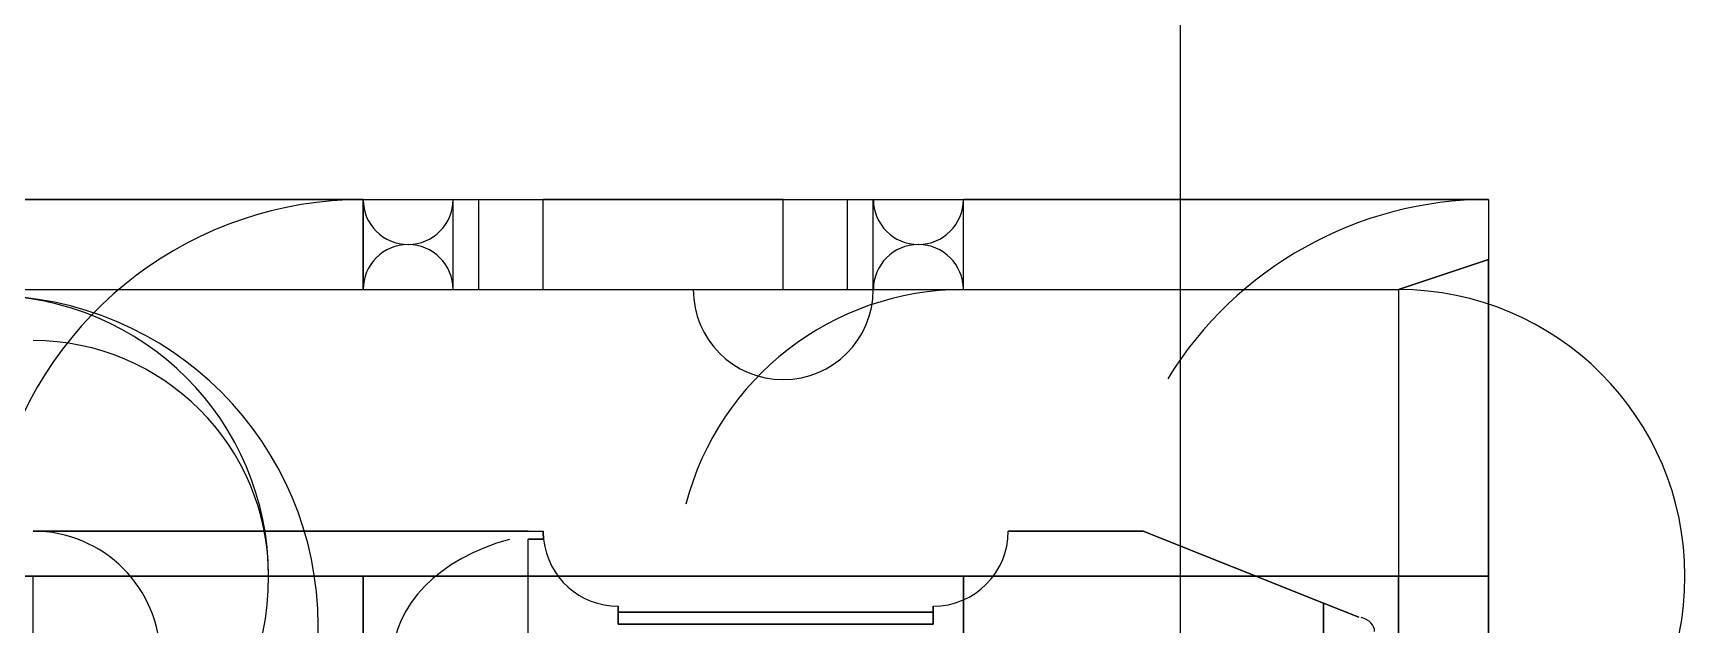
# Model space of a CAD drawing. Header units: millimetres. Extents: x 8.2 to 62.6, y 389.2 to 443.4.
# Drawn here: x 56.49 to 61.99, y 429.34 to 431.31 of the extents above; entities that cross this region are included whole.
import ezdxf

# ---------------------------------------------------------------- set-up
doc = ezdxf.new("R2010")
doc.units = ezdxf.units.MM
doc.layers.add('Feature', color=7, linetype='CONTINUOUS')

msp = doc.modelspace()

# ---------------------------------------------------------------- linework, layer by layer
at = {"layer": 'Feature'}
for p, q in [((60.3111, 406.685, -62.0183), (60.3111, 438.385, -62.0183)), ((60.3111, 406.685, -60.4183), (60.3111, 438.385, -60.4183)), ((60.3111, 406.685, -62.0183), (60.3111, 438.385, -62.0183)), ((60.3111, 406.685, -60.4183), (60.3111, 438.385, -60.4183)), ((54.8347, 430.755, -58.5283), (61.3368, 430.755, -58.5283)), ((54.8347, 430.755, -58.5283), (61.3368, 430.755, -58.5283)), ((57.5865, 430.755, -59.1783), (55.9868, 430.755, -59.1783)), ((57.5865, 430.755, -59.1783), (55.9868, 430.755, -59.1783)), ((57.5865, 430.755, -59.0833), (57.5865, 430.755, -59.1783)), ((57.5865, 430.755, -59.1783), (57.5865, 430.455, -59.1783)), ((57.5865, 430.755, -59.1783), (57.5865, 430.455, -59.1783)), ((57.5865, 430.755, -59.0833), (57.5865, 430.755, -59.1783)), ((57.5866, 430.455, -59.0833), (57.5866, 430.755, -59.0833)), ((57.5866, 430.455, -59.0833), (57.5866, 430.755, -59.0833)), ((57.8868, 430.755, -61.1333), (57.8868, 430.755, -61.0496)), ((57.8868, 430.755, -60.4171), (57.8868, 430.755, -59.0833)), ((57.8868, 430.455, -59.0833), (57.8868, 430.755, -59.0833)), ((57.8868, 430.455, -59.0833), (57.8868, 430.755, -59.0833)), ((57.8868, 430.755, -60.4171), (57.8868, 430.755, -59.0833)), ((57.8868, 430.455, -60.4171), (57.8868, 430.755, -60.4171)), ((57.8868, 430.455, -60.4171), (57.8868, 430.755, -60.4171)), ((57.8868, 430.455, -61.0496), (57.8868, 430.755, -61.0496)), ((57.8868, 430.755, -61.1333), (57.8868, 430.755, -61.0496)), ((57.8868, 430.455, -61.1333), (57.8868, 430.755, -61.1333)), ((57.8868, 430.455, -61.0496), (57.8868, 430.755, -61.0496)), ((57.8868, 430.455, -61.1333), (57.8868, 430.755, -61.1333)), ((57.9725, 430.455, -60.5526), (57.9725, 430.755, -60.5526)), ((57.9725, 430.455, -60.5526), (57.9725, 430.755, -60.5526)), ((57.9725, 430.455, -60.914), (57.9725, 430.755, -60.914)), ((57.9725, 430.455, -60.914), (57.9725, 430.755, -60.914)), ((58.9868, 430.755, -61.4333), (58.1868, 430.755, -61.4333)), ((58.1868, 430.455, -61.4333), (58.1868, 430.755, -61.4333)), ((58.9868, 430.755, -61.4333), (58.1868, 430.755, -61.4333)), ((58.1868, 430.455, -61.4333), (58.1868, 430.755, -61.4333)), ((58.9868, 430.455, -61.4333), (58.9868, 430.755, -61.4333)), ((58.9868, 430.455, -61.4333), (58.9868, 430.755, -61.4333)), ((59.2011, 430.455, -60.914), (59.2011, 430.755, -60.914)), ((59.2011, 430.455, -60.914), (59.2011, 430.755, -60.914)), ((59.2011, 430.455, -60.5526), (59.2011, 430.755, -60.5526)), ((59.2011, 430.455, -60.5526), (59.2011, 430.755, -60.5526)), ((59.2868, 430.755, -59.0833), (59.2868, 430.755, -60.4171)), ((59.2868, 430.755, -61.0496), (59.2868, 430.755, -61.1333)), ((59.2868, 430.455, -61.1333), (59.2868, 430.755, -61.1333)), ((59.2868, 430.755, -61.0496), (59.2868, 430.755, -61.1333)), ((59.2868, 430.455, -61.0496), (59.2868, 430.755, -61.0496)), ((59.2868, 430.455, -61.1333), (59.2868, 430.755, -61.1333)), ((59.2868, 430.455, -61.0496), (59.2868, 430.755, -61.0496)), ((59.2868, 430.455, -60.4171), (59.2868, 430.755, -60.4171)), ((59.2868, 430.455, -60.4171), (59.2868, 430.755, -60.4171)), ((59.2868, 430.755, -59.0833), (59.2868, 430.755, -60.4171)), ((59.2869, 430.455, -59.0833), (59.2869, 430.755, -59.0833)), ((59.2869, 430.455, -59.0833), (59.2869, 430.755, -59.0833)), ((59.5871, 430.455, -59.1783), (59.5871, 430.755, -59.1783)), ((59.5871, 430.455, -59.0833), (59.5871, 430.755, -59.0833)), ((59.5871, 430.755, -59.1783), (59.5871, 430.755, -59.0833)), ((59.5871, 430.455, -59.1783), (59.5871, 430.755, -59.1783)), ((61.3368, 430.755, -59.1783), (59.5871, 430.755, -59.1783)), ((59.5871, 430.755, -59.1783), (59.5871, 430.755, -59.0833)), ((59.5871, 430.455, -59.0833), (59.5871, 430.755, -59.0833)), ((61.3368, 430.755, -59.1783), (59.5871, 430.755, -59.1783)), ((61.3368, 430.755, -59.1783), (61.3368, 430.555, -59.1783)), ((61.3368, 430.755, -58.5283), (61.3368, 430.755, -59.1783)), ((61.3368, 430.755, -58.5283), (61.3368, 430.555, -58.5283)), ((61.3368, 430.755, -59.1783), (61.3368, 430.555, -59.1783)), ((61.3368, 430.755, -58.5283), (61.3368, 430.755, -59.1783)), ((61.3368, 430.755, -58.5283), (61.3368, 430.555, -58.5283)), ((61.0368, 430.455, -58.5283), (61.3368, 430.555, -58.5283)), ((61.0368, 430.455, -58.5283), (61.3368, 430.555, -58.5283)), ((61.3368, 430.555, -59.1783), (61.0369, 430.455, -59.1783)), ((61.3368, 430.555, -59.1783), (61.0369, 430.455, -59.1783)), ((61.3368, 430.555, -59.1783), (61.3368, 430.555, -58.5283)), ((61.3368, 430.555, -59.1783), (61.3368, 430.555, -58.5283)), ((54.8347, 430.455, -58.5283), (61.0368, 430.455, -58.5283)), ((54.8347, 430.455, -58.5283), (61.0368, 430.455, -58.5283)), ((55.9868, 430.455, -59.1783), (57.5865, 430.455, -59.1783)), ((55.9868, 430.455, -59.1783), (57.5865, 430.455, -59.1783)), ((57.5865, 430.455, -59.1783), (57.5865, 430.455, -59.0833)), ((57.5865, 430.455, -59.1783), (57.5865, 430.455, -59.0833)), ((57.8868, 430.455, -59.0833), (57.8868, 430.455, -60.4171)), ((57.8868, 430.455, -61.0496), (57.8868, 430.455, -61.1333)), ((57.8868, 430.455, -59.0833), (57.8868, 430.455, -60.4171)), ((57.8868, 430.455, -61.0496), (57.8868, 430.455, -61.1333)), ((58.1868, 430.455, -61.4333), (58.9868, 430.455, -61.4333)), ((58.1868, 430.455, -61.4333), (58.9868, 430.455, -61.4333)), ((59.2868, 430.455, -61.1333), (59.2868, 430.455, -61.0496)), ((59.2868, 430.455, -60.4171), (59.2868, 430.455, -59.0833)), ((59.2868, 430.455, -61.1333), (59.2868, 430.455, -61.0496)), ((59.2868, 430.455, -60.4171), (59.2868, 430.455, -59.0833)), ((59.5871, 430.455, -59.1783), (61.0369, 430.455, -59.1783)), ((59.5871, 430.455, -59.0833), (59.5871, 430.455, -59.1783)), ((59.5871, 430.455, -59.0833), (59.5871, 430.455, -59.1783)), ((59.5871, 430.455, -59.1783), (61.0369, 430.455, -59.1783)), ((61.0368, 430.455, -59.1783), (61.0368, 430.455, -58.5283)), ((61.0368, 430.455, -59.1783), (61.0368, 430.455, -58.5283)), ((56.4868, 430.285, -59.1833), (56.4868, 430.285, -58.6983)), ((56.4868, 430.285, -59.1833), (56.4868, 430.285, -58.6983)), ((56.4868, 429.65, -58.6783), (56.4868, 429.65, -59.0283)), ((56.4868, 429.65, -58.6783), (56.4868, 429.65, -59.0283)), ((58.1368, 429.65, -58.6783), (56.4868, 429.65, -58.6783)), ((56.4868, 429.65, -59.0283), (58.1868, 429.65, -59.0283)), ((56.4868, 429.65, -59.0283), (58.1868, 429.65, -59.0283)), ((58.1368, 429.65, -58.6783), (56.4868, 429.65, -58.6783)), ((58.1368, 429.65, -58.6833), (58.1868, 429.65, -58.6833)), ((58.1368, 429.65, -58.6833), (58.1868, 429.65, -58.6833)), ((58.1368, 429.185, -58.5283), (58.1368, 429.623, -58.5283)), ((58.1883, 429.623, -58.5283), (58.1368, 429.623, -58.5283)), ((58.1368, 429.185, -58.5283), (58.1368, 429.623, -58.5283)), ((58.1883, 429.623, -58.5283), (58.1368, 429.623, -58.5283)), ((58.1368, 429.623, -58.5333), (58.1883, 429.623, -58.5333)), ((58.1368, 429.623, -58.5283), (58.1368, 429.623, -58.5333)), ((58.1368, 429.623, -58.5283), (58.1368, 429.623, -58.5333)), ((58.1368, 429.623, -58.5333), (58.1883, 429.623, -58.5333)), ((58.1368, 429.623, -59.1783), (58.1883, 429.623, -59.1783)), ((58.1368, 429.185, -59.1783), (58.1368, 429.623, -59.1783)), ((58.1368, 429.623, -59.1783), (58.1883, 429.623, -59.1783)), ((58.1368, 429.185, -59.1783), (58.1368, 429.623, -59.1783)), ((58.1868, 429.65, -59.0283), (58.1868, 429.65, -58.6833)), ((58.1868, 429.65, -59.0283), (58.1868, 429.65, -58.6833)), ((58.1883, 429.623, -58.5333), (58.1883, 429.623, -58.5283)), ((58.1883, 429.623, -58.5333), (58.1883, 429.623, -58.5283)), ((60.1868, 429.65, -58.5283), (59.7368, 429.65, -58.5283)), ((59.7368, 429.65, -59.1783), (60.1868, 429.65, -59.1783)), ((59.7368, 429.65, -59.1783), (59.7368, 429.65, -58.5283)), ((60.1868, 429.65, -58.5283), (59.7368, 429.65, -58.5283)), ((59.7368, 429.65, -59.1783), (59.7368, 429.65, -58.5283)), ((59.7368, 429.65, -59.1783), (60.1868, 429.65, -59.1783)), ((60.1868, 429.65, -58.5283), (60.7868, 429.41, -58.5283)), ((60.7868, 429.41, -59.1783), (60.1868, 429.65, -59.1783)), ((60.1868, 429.65, -59.1783), (60.1868, 429.65, -58.5283)), ((60.1868, 429.65, -58.5283), (60.7868, 429.41, -58.5283)), ((60.1868, 429.65, -59.1783), (60.1868, 429.65, -58.5283)), ((60.7868, 429.41, -59.1783), (60.1868, 429.65, -59.1783)), ((54.3368, 429.5, -57.5733), (61.0368, 429.5, -57.5733)), ((61.3368, 429.5, -57.2733), (54.3368, 429.5, -57.2733)), ((54.3368, 429.5, -57.5733), (61.0368, 429.5, -57.5733)), ((61.3368, 429.5, -57.2733), (54.3368, 429.5, -57.2733)), ((55.9868, 429.5, -60.1333), (57.5865, 429.5, -60.1333)), ((55.9868, 429.5, -60.4333), (57.5865, 429.5, -60.4333)), ((55.9868, 429.5, -60.1333), (57.5865, 429.5, -60.1333)), ((55.9868, 429.5, -60.4333), (57.5865, 429.5, -60.4333)), ((56.4868, 428.985, -59.9683), (56.4868, 429.5, -59.9683)), ((56.4868, 428.985, -59.9683), (56.4868, 429.5, -59.9683)), ((57.5865, 429.5, -60.1333), (57.5865, 429.255, -60.1333)), ((57.5865, 429.255, -60.4333), (57.5865, 429.5, -60.4333)), ((57.5865, 429.5, -60.1333), (57.5865, 429.5, -60.4333)), ((57.5865, 429.255, -60.4333), (57.5865, 429.5, -60.4333)), ((57.5865, 429.5, -60.1333), (57.5865, 429.5, -60.4333)), ((57.5865, 429.5, -60.1333), (57.5865, 429.255, -60.1333)), ((61.0369, 429.5, -60.1333), (59.5871, 429.5, -60.1333)), ((59.5871, 429.5, -60.1333), (59.5871, 429.255, -60.1333)), ((59.5871, 429.255, -60.4333), (59.5871, 429.5, -60.4333)), ((59.5871, 429.5, -60.4333), (61.3368, 429.5, -60.4333)), ((61.0369, 429.5, -60.1333), (59.5871, 429.5, -60.1333)), ((59.5871, 429.5, -60.4333), (59.5871, 429.5, -60.1333)), ((59.5871, 429.5, -60.1333), (59.5871, 429.255, -60.1333)), ((59.5871, 429.5, -60.4333), (59.5871, 429.5, -60.1333)), ((59.5871, 429.255, -60.4333), (59.5871, 429.5, -60.4333)), ((59.5871, 429.5, -60.4333), (61.3368, 429.5, -60.4333)), ((61.0368, 425.95, -60.1333), (61.0368, 429.5, -60.1333)), ((61.0368, 429.5, -57.5733), (61.0368, 423.07, -57.5733)), ((61.0368, 429.5, -57.5733), (61.0368, 423.07, -57.5733)), ((61.3368, 429.5, -57.4733), (61.0368, 429.5, -57.5733)), ((61.3368, 429.5, -57.4733), (61.0368, 429.5, -57.5733)), ((61.0368, 425.95, -60.1333), (61.0368, 429.5, -60.1333)), ((61.0369, 429.5, -60.1333), (61.3368, 429.5, -60.2333)), ((61.0369, 429.5, -60.1333), (61.3368, 429.5, -60.2333)), ((61.3368, 429.5, -60.4333), (61.3368, 425.95, -60.4333)), ((61.3368, 429.5, -60.2333), (61.3368, 425.95, -60.2333)), ((61.3368, 429.5, -60.4333), (61.3368, 425.95, -60.4333)), ((61.3368, 429.5, -60.4333), (61.3368, 429.5, -60.2333)), ((61.3368, 429.5, -60.4333), (61.3368, 429.5, -60.2333)), ((61.3368, 423.07, -57.2733), (61.3368, 429.5, -57.2733)), ((61.3368, 429.5, -57.4733), (61.3368, 423.07, -57.4733)), ((61.3368, 429.5, -57.2733), (61.3368, 429.5, -57.4733)), ((61.3368, 429.5, -57.4733), (61.3368, 423.07, -57.4733)), ((61.3368, 429.5, -57.2733), (61.3368, 429.5, -57.4733)), ((61.3368, 423.07, -57.2733), (61.3368, 429.5, -57.2733)), ((61.3368, 429.5, -60.2333), (61.3368, 425.95, -60.2333)), ((58.4368, 429.34, -58.5283), (58.4368, 429.4, -58.5283)), ((58.4368, 429.4, -59.1783), (58.4368, 429.34, -59.1783)), ((58.4368, 429.4, -59.1783), (58.4368, 429.34, -59.1783)), ((58.4368, 429.4, -59.1783), (58.4368, 429.4, -58.5283)), ((58.4368, 429.34, -58.5283), (58.4368, 429.4, -58.5283)), ((58.4368, 429.4, -59.1783), (58.4368, 429.4, -58.5283)), ((59.4868, 429.4, -58.5283), (59.4868, 429.34, -58.5283)), ((59.4868, 429.4, -58.5283), (59.4868, 429.4, -59.1783)), ((59.4868, 429.34, -59.1783), (59.4868, 429.4, -59.1783)), ((59.4868, 429.4, -58.5283), (59.4868, 429.34, -58.5283)), ((59.4868, 429.4, -58.5283), (59.4868, 429.4, -59.1783)), ((59.4868, 429.34, -59.1783), (59.4868, 429.4, -59.1783)), ((60.7868, 429.285, -58.5283), (60.7868, 429.41, -58.5283)), ((60.9054, 429.363, -58.6469), (60.7868, 429.41, -58.5283)), ((60.7868, 429.285, -58.5283), (60.7868, 429.41, -58.5283)), ((60.7868, 429.41, -59.1783), (60.9054, 429.363, -59.0598)), ((60.9054, 429.363, -58.6469), (60.7868, 429.41, -58.5283)), ((60.7868, 429.41, -59.1783), (60.7868, 429.285, -59.1783)), ((60.7868, 429.41, -59.1783), (60.7868, 429.285, -59.1783)), ((60.7868, 429.41, -59.1783), (60.9054, 429.363, -59.0598)), ((58.4368, 429.38, -58.9033), (58.4368, 429.34, -58.9033)), ((58.4368, 429.38, -58.9033), (59.08, 429.38, -58.9033)), ((59.08, 429.38, -58.8033), (58.4368, 429.38, -58.8033)), ((58.4368, 429.38, -58.8033), (58.4368, 429.34, -58.8033)), ((58.4368, 429.38, -58.8033), (58.4368, 429.34, -58.8033)), ((58.4368, 429.38, -58.8033), (58.4368, 429.38, -58.9033)), ((58.4368, 429.38, -58.9033), (58.4368, 429.34, -58.9033)), ((59.08, 429.38, -58.8033), (58.4368, 429.38, -58.8033)), ((58.4368, 429.38, -58.9033), (59.08, 429.38, -58.9033)), ((58.4368, 429.38, -58.8033), (58.4368, 429.38, -58.9033)), ((59.4868, 429.34, -58.5283), (58.4368, 429.34, -58.5283)), ((58.4368, 429.34, -59.1783), (59.4868, 429.34, -59.1783)), ((58.4368, 429.34, -58.9033), (59.4868, 429.34, -58.9033)), ((58.4368, 429.34, -58.8033), (59.4868, 429.34, -58.8033)), ((58.4368, 429.34, -59.1783), (59.4868, 429.34, -59.1783)), ((58.4368, 429.34, -59.1783), (58.4368, 429.34, -58.9033)), ((58.4368, 429.34, -58.9033), (59.4868, 429.34, -58.9033)), ((58.4368, 429.34, -59.1783), (58.4368, 429.34, -58.9033)), ((58.4368, 429.34, -58.8033), (58.4368, 429.34, -58.5283)), ((58.4368, 429.34, -58.8033), (58.4368, 429.34, -58.5283)), ((59.4868, 429.34, -58.5283), (58.4368, 429.34, -58.5283)), ((58.4368, 429.34, -58.8033), (59.4868, 429.34, -58.8033)), ((59.08, 429.38, -58.9033), (59.474, 429.38, -58.9033)), ((59.474, 429.38, -58.8033), (59.08, 429.38, -58.8033)), ((59.08, 429.38, -58.8033), (59.08, 429.38, -58.9033)), ((59.474, 429.38, -58.8033), (59.08, 429.38, -58.8033)), ((59.08, 429.38, -58.9033), (59.474, 429.38, -58.9033)), ((59.08, 429.38, -58.8033), (59.08, 429.38, -58.9033)), ((59.474, 429.38, -58.9033), (59.4868, 429.38, -58.9033)), ((59.4868, 429.38, -58.8033), (59.474, 429.38, -58.8033)), ((59.474, 429.38, -58.8033), (59.474, 429.38, -58.9033)), ((59.474, 429.38, -58.9033), (59.4868, 429.38, -58.9033)), ((59.474, 429.38, -58.8033), (59.474, 429.38, -58.9033)), ((59.4868, 429.38, -58.8033), (59.474, 429.38, -58.8033)), ((59.4868, 429.34, -58.9033), (59.4868, 429.38, -58.9033)), ((59.4868, 429.34, -58.8033), (59.4868, 429.38, -58.8033)), ((59.4868, 429.38, -58.9033), (59.4868, 429.38, -58.8033)), ((59.4868, 429.34, -58.8033), (59.4868, 429.38, -58.8033)), ((59.4868, 429.34, -58.9033), (59.4868, 429.38, -58.9033)), ((59.4868, 429.38, -58.9033), (59.4868, 429.38, -58.8033)), ((59.4868, 429.34, -58.8033), (59.4868, 429.34, -58.5283)), ((59.4868, 429.34, -59.1783), (59.4868, 429.34, -58.9033)), ((59.4868, 429.34, -59.1783), (59.4868, 429.34, -58.9033)), ((59.4868, 429.34, -58.8033), (59.4868, 429.34, -58.5283)), ((60.9054, 429.363, -58.6469), (60.9054, 429.363, -59.0598)), ((60.9054, 429.363, -58.6469), (60.9054, 429.363, -59.0598))]:
    msp.add_line(p, q, dxfattribs=at)
for centre, radius, start, end in [((58.1868, 430.755, -61.1333), 0.3, 180, 180), ((58.1868, 430.755, -61.1333), 0.3, 180, 180), ((58.0368, 430.755, -60.4171), 0.15, 180, 180), ((58.0368, 430.755, -60.4171), 0.15, 180, 180), ((59.1368, 430.755, -61.0496), 0.15, 0, 0), ((59.1368, 430.755, -61.0496), 0.15, 0, 0), ((57.8868, 430.755, -60.7333), 0.0857, 0, 0), ((57.8868, 430.755, -60.7333), 0.0857, 0, 0), ((59.2868, 430.755, -60.7333), 0.0857, 180, 180), ((59.2868, 430.755, -60.7333), 0.0857, 180, 180), ((58.0368, 430.755, -61.0496), 0.0643, 180, 180), ((58.0368, 430.755, -61.0496), 0.0643, 180, 180), ((59.1368, 430.755, -60.4171), 0.0643, 0, 0), ((59.1368, 430.755, -60.4171), 0.0643, 0, 0), ((57.5865, 429.5, -59.1783), 1.255, 90, -122.042), ((57.5865, 429.5, -59.1783), 1.255, 90, -122.042), ((57.7368, 430.755, -59.0833), 0.15, 180, 0), ((57.7368, 430.755, -59.0833), 0.15, 180, 0), ((58.9868, 430.755, -61.1333), 1.00187e-12, 0, 180), ((58.9868, 430.755, -61.1333), 1.00187e-12, 0, 180), ((59.4371, 430.755, -59.0833), 0.15, 180, 0), ((59.4371, 430.755, -59.0833), 0.15, 180, 0), ((61.3368, 429.5, -59.1783), 1.255, 90, 148.392), ((61.3368, 429.5, -59.1783), 1.255, 90, 148.392), ((57.7368, 430.455, -59.0833), 0.15, 0, 180), ((57.7368, 430.455, -59.0833), 0.15, 0, 180), ((58.0368, 430.455, -61.0496), 0.15, 180, 180), ((58.0368, 430.455, -61.0496), 0.15, 180, 180), ((59.1368, 430.455, -60.4171), 0.15, 0, 0), ((59.1368, 430.455, -60.4171), 0.15, 0, 0), ((59.4371, 430.455, -59.0833), 0.15, 0, 180), ((59.4371, 430.455, -59.0833), 0.15, 0, 180), ((57.8868, 430.455, -60.7333), 0.0857, 0, 0), ((57.8868, 430.455, -60.7333), 0.0857, 0, 0), ((58.0368, 430.455, -60.4171), 0.0643, 180, 180), ((58.0368, 430.455, -60.4171), 0.0643, 180, 180), ((59.1368, 430.455, -61.0496), 0.0643, 0, 0), ((59.1368, 430.455, -61.0496), 0.0643, 0, 0), ((59.2868, 430.455, -60.7333), 0.0857, 180, 180), ((59.2868, 430.455, -60.7333), 0.0857, 180, 180), ((55.9868, 429.5, -59.1783), 0.955, 90, 90), ((55.9868, 429.5, -59.1783), 0.955, 90, 90), ((58.1868, 430.455, -61.1333), 9.9476e-13, 180, 180), ((58.1868, 430.455, -61.1333), 9.9476e-13, 180, 180), ((59.5871, 429.5, -59.1783), 0.955, 90, 165.45), ((59.5871, 429.5, -59.1783), 0.955, 90, 165.45), ((58.9868, 430.455, -61.1333), 0.3, 180, 0), ((58.9868, 430.455, -61.1333), 0.3, 180, 0), ((61.0368, 429.5, -58.5283), 0.955, -89.9522, 90), ((61.0368, 429.5, -58.5283), 0.955, -89.9522, 90), ((55.9868, 429.5, -59.1783), 0.935, 90, 90), ((55.9868, 429.5, -59.1783), 0.935, 90, 90), ((56.3368, 429.5, -59.1833), 0.935, -90, 90), ((56.3368, 429.5, -59.1833), 0.935, -90, 90), ((56.3368, 429.335, -58.6983), 1.1, -90, 90), ((56.3368, 429.335, -58.6983), 1.1, -90, 90), ((56.4868, 429.5, -59.1833), 0.785, 0, 90), ((56.4868, 429.5, -59.1833), 0.785, 0, 90), ((56.4868, 429.225, -58.6783), 0.425, 0, 90), ((56.4868, 429.225, -58.6783), 0.425, 0, 90), ((58.1368, 429.225, -58.6833), 0.425, 90, 90), ((58.1368, 429.225, -58.6833), 0.425, 90, 90), ((58.1368, 429.225, -58.6783), 0.3976, 90, 90), ((58.1368, 429.225, -58.6783), 0.3976, 90, 90), ((58.4368, 429.65, -58.5283), 0.25, -173.719, -90), ((58.4368, 429.65, -59.1783), 0.25, -173.719, -90), ((58.4368, 429.65, -59.1783), 0.25, -173.719, -90), ((58.4368, 429.65, -58.5283), 0.25, -173.719, -90), ((59.4868, 429.65, -58.5283), 0.25, -90, 0), ((59.4868, 429.65, -59.1783), 0.25, -90, 0), ((59.4868, 429.65, -58.5283), 0.25, -90, 0), ((59.4868, 429.65, -59.1783), 0.25, -90, 0), ((57.5865, 429.5, -59.1783), 8.87987e-12, 90, -115.499), ((57.5865, 429.5, -59.1783), 8.87987e-12, 90, -115.499), ((59.5871, 429.5, -59.1783), 5.18414e-12, 90, 160.795), ((59.5871, 429.5, -59.1783), 5.18414e-12, 90, 160.795), ((61.3368, 429.5, -58.5283), 0.0000000153, -89.9737, 90), ((61.3368, 429.5, -58.5283), 0.0000000153, -89.9737, 90)]:
    msp.add_arc(centre, radius, start, end, dxfattribs=at)
for centre, major_axis, start_param, end_param in [((58.2868, 429.225, -59.0283), (0.601, 0), -4.35168, -3.14159), ((58.2868, 429.225, -59.0283), (0.601, 0), -4.35168, -3.14159), ((58.2868, 429.225, -58.6783), (-0.601, 0), 5.0731, 0), ((58.2868, 429.225, -58.6783), (-0.601, 0), 5.0731, 0), ((60.8868, 429.316, -58.6283), (0.0707, 0), 0, 1.19029), ((60.8868, 429.316, -59.0783), (0.0707, 0), 0, -5.0929), ((60.8868, 429.316, -58.6283), (0.0707, 0), 0, 1.19029), ((60.8868, 429.316, -59.0783), (0.0707, 0), 0, -5.0929)]:
    msp.add_ellipse(centre, major_axis=major_axis, ratio=0.707107, start_param=start_param, end_param=end_param, dxfattribs=at)
for points, knots in [([(61.3368, 429.5, -60.2333), (61.3368, 429.612, -60.2291), (61.3368, 429.733, -60.2235), (61.3368, 429.903, -60.1535), (61.3368, 430.031, -60.1003), (61.3368, 430.144, -60.025), (61.3368, 430.243, -59.9276), (61.3368, 430.341, -59.8298), (61.3368, 430.418, -59.7171), (61.3368, 430.472, -59.5895), (61.3368, 430.551, -59.4028), (61.3368, 430.554, -59.2457), (61.3368, 430.555, -59.1783)], [-0.0658553, -0.0658553, -0.0658553, -0.0658553, -0.0475889, -0.0475889, -0.0475889, -0.0338971, -0.0338971, -0.0338971, -0.0202017, -0.0202017, -0.0202017, -0.00000001, -0.00000001, -0.00000001, -0.00000001]), ([(61.3368, 429.5, -60.2333), (61.3368, 429.612, -60.2291), (61.3368, 429.733, -60.2235), (61.3368, 429.903, -60.1535), (61.3368, 430.031, -60.1003), (61.3368, 430.144, -60.025), (61.3368, 430.243, -59.9276), (61.3368, 430.341, -59.8298), (61.3368, 430.418, -59.7171), (61.3368, 430.472, -59.5895), (61.3368, 430.551, -59.4028), (61.3368, 430.554, -59.2457), (61.3368, 430.555, -59.1783)], [-0.0658553, -0.0658553, -0.0658553, -0.0658553, -0.0475889, -0.0475889, -0.0475889, -0.0338971, -0.0338971, -0.0338971, -0.0202017, -0.0202017, -0.0202017, -0.00000001, -0.00000001, -0.00000001, -0.00000001]), ([(61.3368, 430.555, -58.5283), (61.3368, 430.552, -58.4407), (61.3368, 430.547, -58.2981), (61.3368, 430.475, -58.1258), (61.3368, 430.422, -57.9976), (61.3368, 430.347, -57.8843), (61.3368, 430.25, -57.7856), (61.3368, 430.152, -57.6873), (61.3368, 430.039, -57.611), (61.3368, 429.911, -57.5567), (61.3368, 429.725, -57.4778), (61.3368, 429.568, -57.4747), (61.3368, 429.5, -57.4733)], [-0.0661608, -0.0661608, -0.0661608, -0.0661608, -0.0475889, -0.0475889, -0.0475889, -0.0338971, -0.0338971, -0.0338971, -0.0202017, -0.0202017, -0.0202017, -0.00000001, -0.00000001, -0.00000001, -0.00000001]), ([(61.3368, 430.555, -58.5283), (61.3368, 430.552, -58.4407), (61.3368, 430.547, -58.2981), (61.3368, 430.475, -58.1258), (61.3368, 430.422, -57.9976), (61.3368, 430.347, -57.8843), (61.3368, 430.25, -57.7856), (61.3368, 430.152, -57.6873), (61.3368, 430.039, -57.611), (61.3368, 429.911, -57.5567), (61.3368, 429.725, -57.4778), (61.3368, 429.568, -57.4747), (61.3368, 429.5, -57.4733)], [-0.0661608, -0.0661608, -0.0661608, -0.0661608, -0.0475889, -0.0475889, -0.0475889, -0.0338971, -0.0338971, -0.0338971, -0.0202017, -0.0202017, -0.0202017, -0.00000001, -0.00000001, -0.00000001, -0.00000001]), ([(61.0369, 430.455, -59.1783), (61.037, 430.456, -59.4287), (61.0371, 430.353, -59.6772), (61.0371, 430.176, -59.8536), (61.0371, 429.999, -60.0314), (61.037, 429.751, -60.1343), (61.0369, 429.5, -60.1333)], [0, 0, 0, 0, 0.0752457, 0.0752457, 0.0752457, 0.150492, 0.150492, 0.150492, 0.150492]), ([(61.0369, 430.455, -59.1783), (61.037, 430.456, -59.4287), (61.0371, 430.353, -59.6772), (61.0371, 430.176, -59.8536), (61.0371, 429.999, -60.0314), (61.037, 429.751, -60.1343), (61.0369, 429.5, -60.1333)], [0, 0, 0, 0, 0.0752457, 0.0752457, 0.0752457, 0.150492, 0.150492, 0.150492, 0.150492])]:
    msp.add_open_spline(points, degree=3, knots=knots, dxfattribs=at)
for points, degree in [([(58.1368, 429.65, -58.6783), (58.1368, 429.65, -58.6833)], 1), ([(58.1368, 429.65, -58.6783), (58.1368, 429.65, -58.6833)], 1), ([(58.1868, 429.65, -58.6833), (58.1862, 429.65, -58.6054), (58.1883, 429.623, -58.5333)], 2), ([(58.1883, 429.623, -59.1783), (58.1862, 429.65, -59.1063), (58.1868, 429.65, -59.0283)], 2), ([(58.1883, 429.623, -59.1783), (58.1862, 429.65, -59.1063), (58.1868, 429.65, -59.0283)], 2), ([(58.1868, 429.65, -58.6833), (58.1862, 429.65, -58.6054), (58.1883, 429.623, -58.5333)], 2)]:
    msp.add_open_spline(points, degree=degree, dxfattribs=at)

doc.saveas('drawing.dxf')
